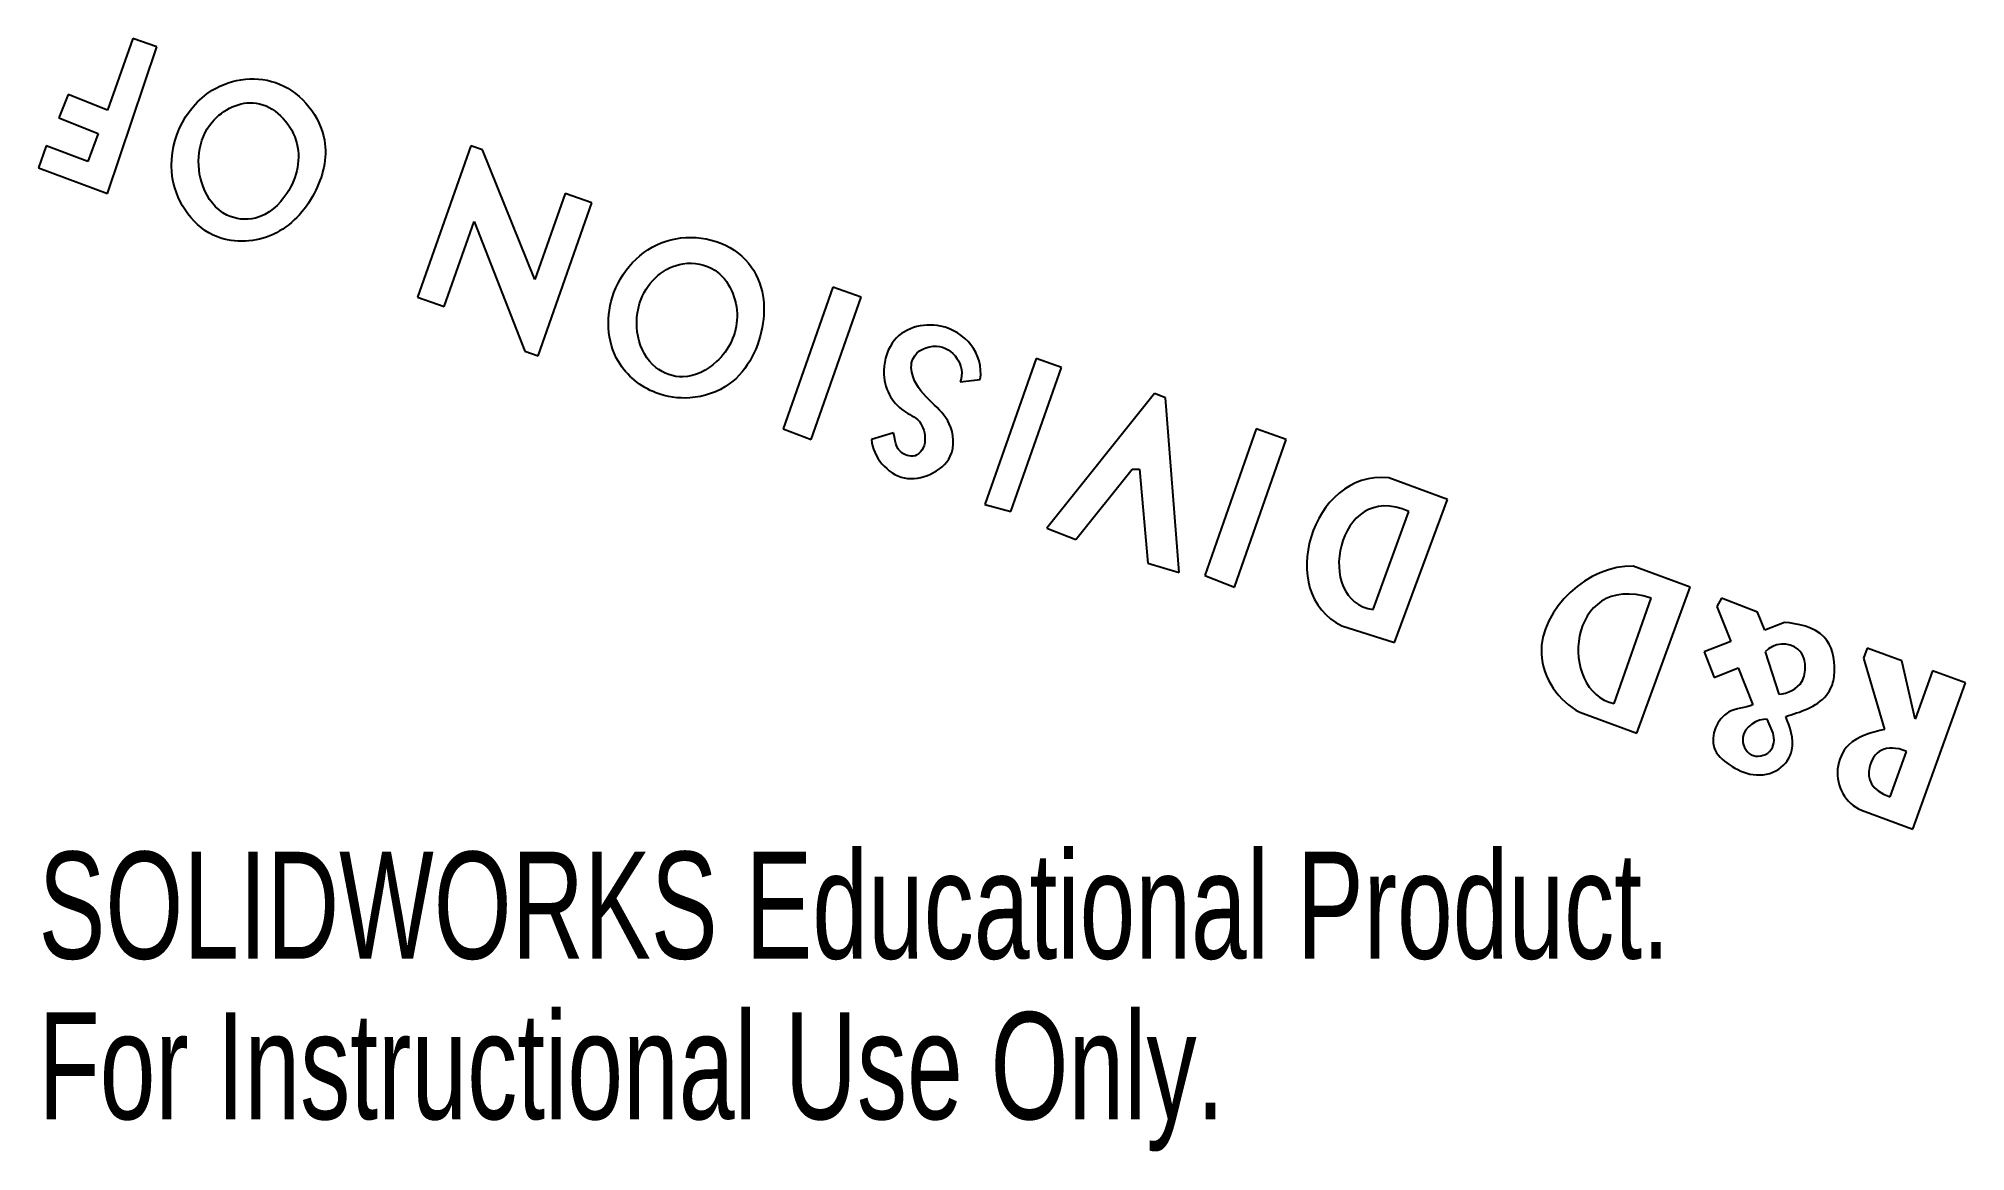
# Model space of a CAD drawing. Header units: millimetres. Extents: x -55.8 to 31.2, y 27.2 to 77.5.
import ezdxf

# ---------------------------------------------------------------- set-up
doc = ezdxf.new("R2010")
doc.units = ezdxf.units.MM
doc.styles.add('SLDTEXTSTYLE0', font='TXT', dxfattribs={"width": 0.7})

msp = doc.modelspace()

# ---------------------------------------------------------------- linework, layer by layer
at = {"color": 7, "linetype": 'Continuous', "lineweight": 25}
for p, q in [((-51.576, 77.518), (-52.71, 74.287)), ((-50.486, 77.136), (-51.576, 77.518)), ((-52.71, 70.522), (-50.486, 77.136)), ((-54.487, 74.991), (-54.907, 73.93)), ((-52.71, 74.287), (-54.487, 74.991)), ((-54.907, 73.93), (-53.129, 73.226)), ((-53.129, 73.226), (-53.608, 71.964)), ((-55.481, 72.675), (-55.829, 71.683)), ((-53.608, 71.964), (-55.481, 72.675)), ((-36.308, 72.67), (-38.708, 65.831)), ((-35.778, 72.484), (-36.308, 72.67)), ((-33.41, 66.637), (-35.778, 72.484)), ((-55.829, 71.683), (-52.71, 70.522)), ((-32.047, 70.522), (-33.41, 66.637)), ((-30.834, 70.096), (-32.047, 70.522)), ((-33.26, 63.179), (-30.834, 70.096)), ((-37.507, 65.41), (-36.159, 69.253)), ((-36.159, 69.253), (-33.867, 63.392)), ((-19.96, 66.281), (-22.204, 59.885)), ((-18.679, 65.831), (-19.96, 66.281)), ((-38.708, 65.831), (-37.507, 65.41)), ((-20.934, 59.403), (-18.679, 65.831)), ((-33.867, 63.392), (-33.26, 63.179)), ((-10.769, 63.056), (-13.083, 56.461)), ((-9.628, 62.656), (-10.769, 63.056)), ((-14.2, 62.01), (-13.296, 62.106)), ((-11.911, 56.15), (-9.628, 62.656)), ((-5.42, 61.48), (-10.295, 55.397)), ((-4.929, 61.286), (-5.42, 61.48)), ((-4.315, 53.397), (-4.929, 61.286)), ((-22.204, 59.885), (-20.934, 59.403)), ((-17.222, 59.698), (-18.21, 59.403)), ((-0.835, 59.885), (-3.159, 53.263)), ((-1.82, 52.733), (0.522, 59.409)), ((0.522, 59.409), (-0.835, 59.885)), ((-8.981, 54.877), (-6.434, 58.055)), ((-6.434, 58.055), (-6.105, 58.055)), ((-6.105, 58.055), (-5.733, 53.821)), ((7.8, 56.686), (5.151, 57.669)), ((5.408, 50.238), (7.8, 56.686)), ((-13.083, 56.461), (-11.911, 56.15)), ((4.446, 51.727), (6.054, 56.15)), ((-10.295, 55.397), (-8.981, 54.877)), ((-5.733, 53.821), (-4.315, 53.397)), ((-3.159, 53.263), (-1.82, 52.733)), ((18.763, 52.733), (16.188, 53.674)), ((15.333, 47.468), (17, 52.235)), ((16.355, 46.141), (18.763, 52.733)), ((20.181, 52.235), (19.975, 51.863)), ((21.814, 51.6), (20.181, 52.235)), ((19.975, 51.863), (20.603, 50.282)), ((22.138, 50.784), (21.814, 51.6)), ((3.034, 50.991), (5.408, 50.238)), ((23.024, 51.136), (22.138, 50.784)), ((20.603, 50.282), (19.395, 49.802)), ((19.395, 49.802), (19.851, 48.657)), ((22.161, 49.802), (22.776, 47.89)), ((26.758, 49.972), (26.597, 49.526)), ((28.325, 49.408), (26.758, 49.972)), ((19.851, 48.657), (20.939, 49.089)), ((20.939, 49.089), (21.602, 47.42)), ((26.597, 49.526), (27.545, 46.306)), ((28.927, 46.774), (28.325, 49.408)), ((29.709, 48.946), (28.927, 46.774)), ((31.2, 48.41), (29.709, 48.946)), ((28.82, 41.798), (31.2, 48.41)), ((13.781, 47.081), (16.355, 46.141)), ((22.51, 46.141), (22.25, 46.774)), ((27.802, 43.252), (28.544, 45.306)), ((26.508, 42.649), (28.82, 41.798))]:
    msp.add_line(p, q, dxfattribs=at)
for points, knots in [([(-47.753, 68.555), (-46.96, 68.244), (-45.028, 68.386), (-43.213, 70.362), (-42.498, 73.23), (-44.673, 75.994), (-48.751, 75.558), (-50.601, 71.448), (-48.8, 68.965), (-47.753, 68.555)], [0, 0, 0, 0, 0.116807, 0.238266, 0.351752, 0.501829, 0.643496, 0.845777, 1, 1, 1, 1]), ([(-47.32, 69.542), (-46.929, 69.35), (-45.791, 69.237), (-44.298, 70.588), (-43.743, 73.003), (-45.826, 75.138), (-48.563, 73.807), (-48.826, 71.139), (-47.828, 69.791), (-47.32, 69.542)], [0, 0, 0, 0, 0.08786, 0.209743, 0.374802, 0.540926, 0.687247, 0.886008, 1, 1, 1, 1]), ([(-27.946, 61.511), (-27.457, 61.322), (-26.295, 61.159), (-24.087, 61.889), (-23.036, 64.087), (-23.052, 66.165), (-24.061, 68.228), (-27.49, 69.062), (-30.276, 66.354), (-30.144, 62.993), (-28.64, 61.78), (-27.946, 61.511)], [0, 0, 0, 0, 0.070753, 0.156621, 0.299705, 0.364372, 0.43846, 0.597364, 0.757059, 0.899608, 1, 1, 1, 1]), ([(-26.724, 62.231), (-26.165, 62.241), (-24.907, 62.905), (-23.921, 64.931), (-24.857, 67.164), (-27.126, 67.589), (-29.218, 65.755), (-28.687, 62.768), (-27.157, 62.224), (-26.724, 62.231)], [0, 0, 0, 0, 0.114145, 0.26613, 0.426198, 0.526249, 0.695452, 0.911537, 1, 1, 1, 1]), ([(-13.296, 62.106), (-13.122, 63.296), (-14.631, 65.023), (-17.32, 64.313), (-17.869, 61.974), (-17.033, 60.716), (-15.927, 60.302), (-15.671, 59.134), (-16.295, 58.447), (-17.074, 58.94), (-17.084, 59.114), (-17.222, 59.698)], [0, 0, 0, 0, 0.244881, 0.423472, 0.523462, 0.681821, 0.749448, 0.806513, 0.873519, 0.936259, 1, 1, 1, 1]), ([(-18.21, 59.403), (-18.151, 58.632), (-17.177, 57.431), (-15.501, 57.743), (-14.406, 58.616), (-14.515, 60.149), (-15.529, 61.11), (-16.376, 61.958), (-16.488, 63.26), (-14.852, 64.058), (-13.932, 62.726), (-14.2, 62.01)], [0, 0, 0, 0, 0.181881, 0.273569, 0.365396, 0.477648, 0.570988, 0.681727, 0.744702, 0.836635, 1, 1, 1, 1]), ([(16.188, 53.674), (14.242, 53.776), (10.732, 50.665), (12.828, 47.559), (13.781, 47.081)], [0, 0, 0, 0, 0.652341, 1, 1, 1, 1]), ([(23.081, 46.888), (23.709, 47.09), (24.657, 47.354), (25.22, 48.315), (25.36, 49.235), (25.024, 50.816), (23.594, 51.096), (23.024, 51.136)], [0, 0, 0, 0, 0.306435, 0.37655, 0.479337, 0.715368, 1, 1, 1, 1]), ([(22.776, 47.89), (23.159, 47.92), (23.743, 48.18), (23.984, 48.92), (23.976, 49.463), (23.461, 50.287), (22.521, 50.234), (22.161, 49.802)], [0, 0, 0, 0, 0.281007, 0.361531, 0.528182, 0.638776, 1, 1, 1, 1]), ([(21.602, 47.42), (21.255, 47.259), (20.201, 47.306), (19.482, 45.564), (20.56, 44.642), (21.579, 44.133), (22.813, 44.352), (23.611, 45.506), (23.269, 46.43), (23.081, 46.888)], [0, 0, 0, 0, 0.131116, 0.326106, 0.440651, 0.573203, 0.707335, 0.823924, 1, 1, 1, 1]), ([(22.25, 46.774), (21.809, 46.777), (20.856, 46.243), (21.398, 44.954), (22.535, 45.174), (22.597, 45.874), (22.51, 46.141)], [0, 0, 0, 0, 0.360089, 0.574868, 0.784071, 1, 1, 1, 1]), ([(27.545, 46.306), (27, 46.175), (25.898, 45.917), (25.135, 44.16), (25.78, 42.951), (26.508, 42.649)], [0, 0, 0, 0, 0.342066, 0.568235, 1, 1, 1, 1]), ([(28.544, 45.306), (28.057, 45.51), (27.256, 45.479), (26.674, 44.452), (26.897, 43.566), (27.802, 43.252)], [0, 0, 0, 0, 0.256306, 0.554484, 1, 1, 1, 1])]:
    msp.add_open_spline(points, degree=3, knots=knots, dxfattribs=at)
for points in [[(5.151, 57.669), (1.645, 58.036), (0.009, 52.413), (3.034, 50.991)], [(6.054, 56.15), (2.781, 57.635), (1.749, 52.035), (4.446, 51.727)], [(17, 52.235), (13.169, 53.485), (12.783, 48.014), (15.333, 47.468)]]:
    msp.add_open_spline(points, degree=3, dxfattribs=at)

# ---------------------------------------------------------------- texts
at = {"color": 7, "linetype": 'Continuous', "char_height": 4.83362, "attachment_point": 1, "style": 'SLDTEXTSTYLE0'}
for s, insert in [('SOLIDWORKS Educational Product.', (-55.829, 40.778)), ('For Instructional Use Only.', (-55.829, 33.528))]:
    msp.add_mtext(s, dxfattribs=dict(at, insert=insert))

doc.saveas('drawing.dxf')
